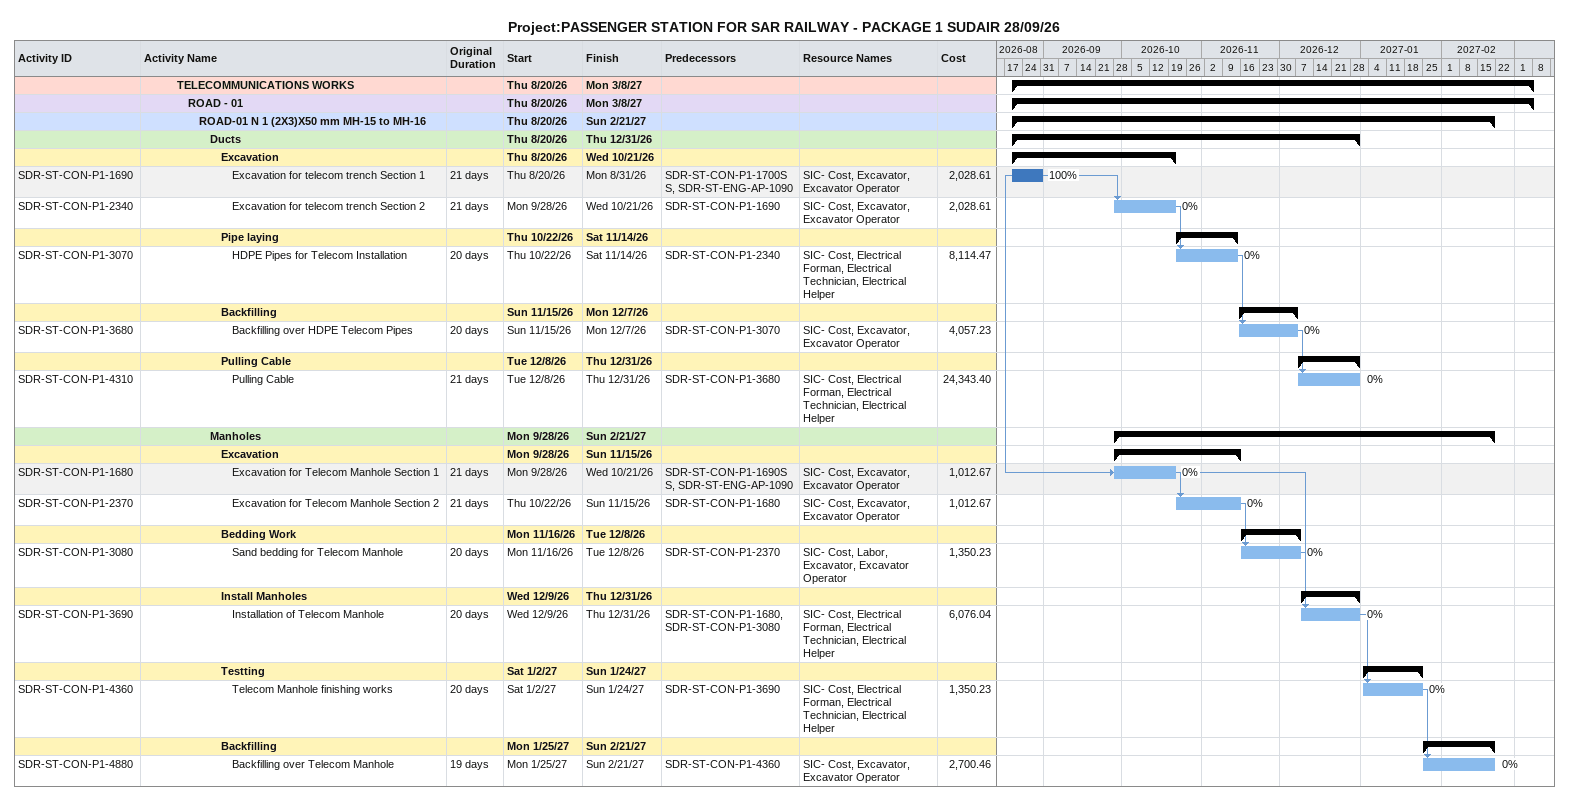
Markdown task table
Project:PASSENGER STATION FOR SAR RAILWAY - PACKAGE 1 SUDAIR 28/09/26

| ID | Level | Task | Original duration | Start | Finish | Predecessors | Resources | % complete | Cost |
|---|---|---|---|---|---|---|---|---|---|
|  | 4 | **TELECOMMUNICATIONS WORKS** |  | 2026-08-20 | 2027-03-08 |  |  |  |  |
|  | 5 | **ROAD - 01** |  | 2026-08-20 | 2027-03-08 |  |  |  |  |
|  | 6 | **ROAD-01 N 1 (2X3)X50 mm MH-15 to MH-16** |  | 2026-08-20 | 2027-02-21 |  |  |  |  |
|  | 7 | **Ducts** |  | 2026-08-20 | 2026-12-31 |  |  |  |  |
|  | 8 | **Excavation** |  | 2026-08-20 | 2026-10-21 |  |  |  |  |
| SDR-ST-CON-P1-1690 | 9 | Excavation for telecom trench Section 1 | 21d | 2026-08-20 | 2026-08-31 | SDR-ST-CON-P1-1700SS, SDR-ST-ENG-AP-1090 | SIC- Cost, Excavator, Excavator Operator | 100 | 2028.61 |
| SDR-ST-CON-P1-2340 | 9 | Excavation for telecom trench Section 2 | 21d | 2026-09-28 | 2026-10-21 | SDR-ST-CON-P1-1690 | SIC- Cost, Excavator, Excavator Operator | 0 | 2028.61 |
|  | 8 | **Pipe laying** |  | 2026-10-22 | 2026-11-14 |  |  |  |  |
| SDR-ST-CON-P1-3070 | 9 | HDPE Pipes for Telecom Installation | 20d | 2026-10-22 | 2026-11-14 | SDR-ST-CON-P1-2340 | SIC- Cost, Electrical Forman, Electrical Technician, Electrical Helper | 0 | 8114.47 |
|  | 8 | **Backfilling** |  | 2026-11-15 | 2026-12-07 |  |  |  |  |
| SDR-ST-CON-P1-3680 | 9 | Backfilling over HDPE Telecom Pipes | 20d | 2026-11-15 | 2026-12-07 | SDR-ST-CON-P1-3070 | SIC- Cost, Excavator, Excavator Operator | 0 | 4057.23 |
|  | 8 | **Pulling Cable** |  | 2026-12-08 | 2026-12-31 |  |  |  |  |
| SDR-ST-CON-P1-4310 | 9 | Pulling Cable | 21d | 2026-12-08 | 2026-12-31 | SDR-ST-CON-P1-3680 | SIC- Cost, Electrical Forman, Electrical Technician, Electrical Helper | 0 | 24343.40 |
|  | 7 | **Manholes** |  | 2026-09-28 | 2027-02-21 |  |  |  |  |
|  | 8 | **Excavation** |  | 2026-09-28 | 2026-11-15 |  |  |  |  |
| SDR-ST-CON-P1-1680 | 9 | Excavation for Telecom Manhole Section 1 | 21d | 2026-09-28 | 2026-10-21 | SDR-ST-CON-P1-1690SS, SDR-ST-ENG-AP-1090 | SIC- Cost, Excavator, Excavator Operator | 0 | 1012.67 |
| SDR-ST-CON-P1-2370 | 9 | Excavation for Telecom Manhole Section 2 | 21d | 2026-10-22 | 2026-11-15 | SDR-ST-CON-P1-1680 | SIC- Cost, Excavator, Excavator Operator | 0 | 1012.67 |
|  | 8 | **Bedding Work** |  | 2026-11-16 | 2026-12-08 |  |  |  |  |
| SDR-ST-CON-P1-3080 | 9 | Sand bedding for Telecom Manhole | 20d | 2026-11-16 | 2026-12-08 | SDR-ST-CON-P1-2370 | SIC- Cost, Labor, Excavator, Excavator Operator | 0 | 1350.23 |
|  | 8 | **Install Manholes** |  | 2026-12-09 | 2026-12-31 |  |  |  |  |
| SDR-ST-CON-P1-3690 | 9 | Installation of Telecom Manhole | 20d | 2026-12-09 | 2026-12-31 | SDR-ST-CON-P1-1680, SDR-ST-CON-P1-3080 | SIC- Cost, Electrical Forman, Electrical Technician, Electrical Helper | 0 | 6076.04 |
|  | 8 | **Testting** |  | 2027-01-02 | 2027-01-24 |  |  |  |  |
| SDR-ST-CON-P1-4360 | 9 | Telecom Manhole finishing works | 20d | 2027-01-02 | 2027-01-24 | SDR-ST-CON-P1-3690 | SIC- Cost, Electrical Forman, Electrical Technician, Electrical Helper | 0 | 1350.23 |
|  | 8 | **Backfilling** |  | 2027-01-25 | 2027-02-21 |  |  |  |  |
| SDR-ST-CON-P1-4880 | 9 | Backfilling over Telecom Manhole | 19d | 2027-01-25 | 2027-02-21 | SDR-ST-CON-P1-4360 | SIC- Cost, Excavator, Excavator Operator | 0 | 2700.46 |
